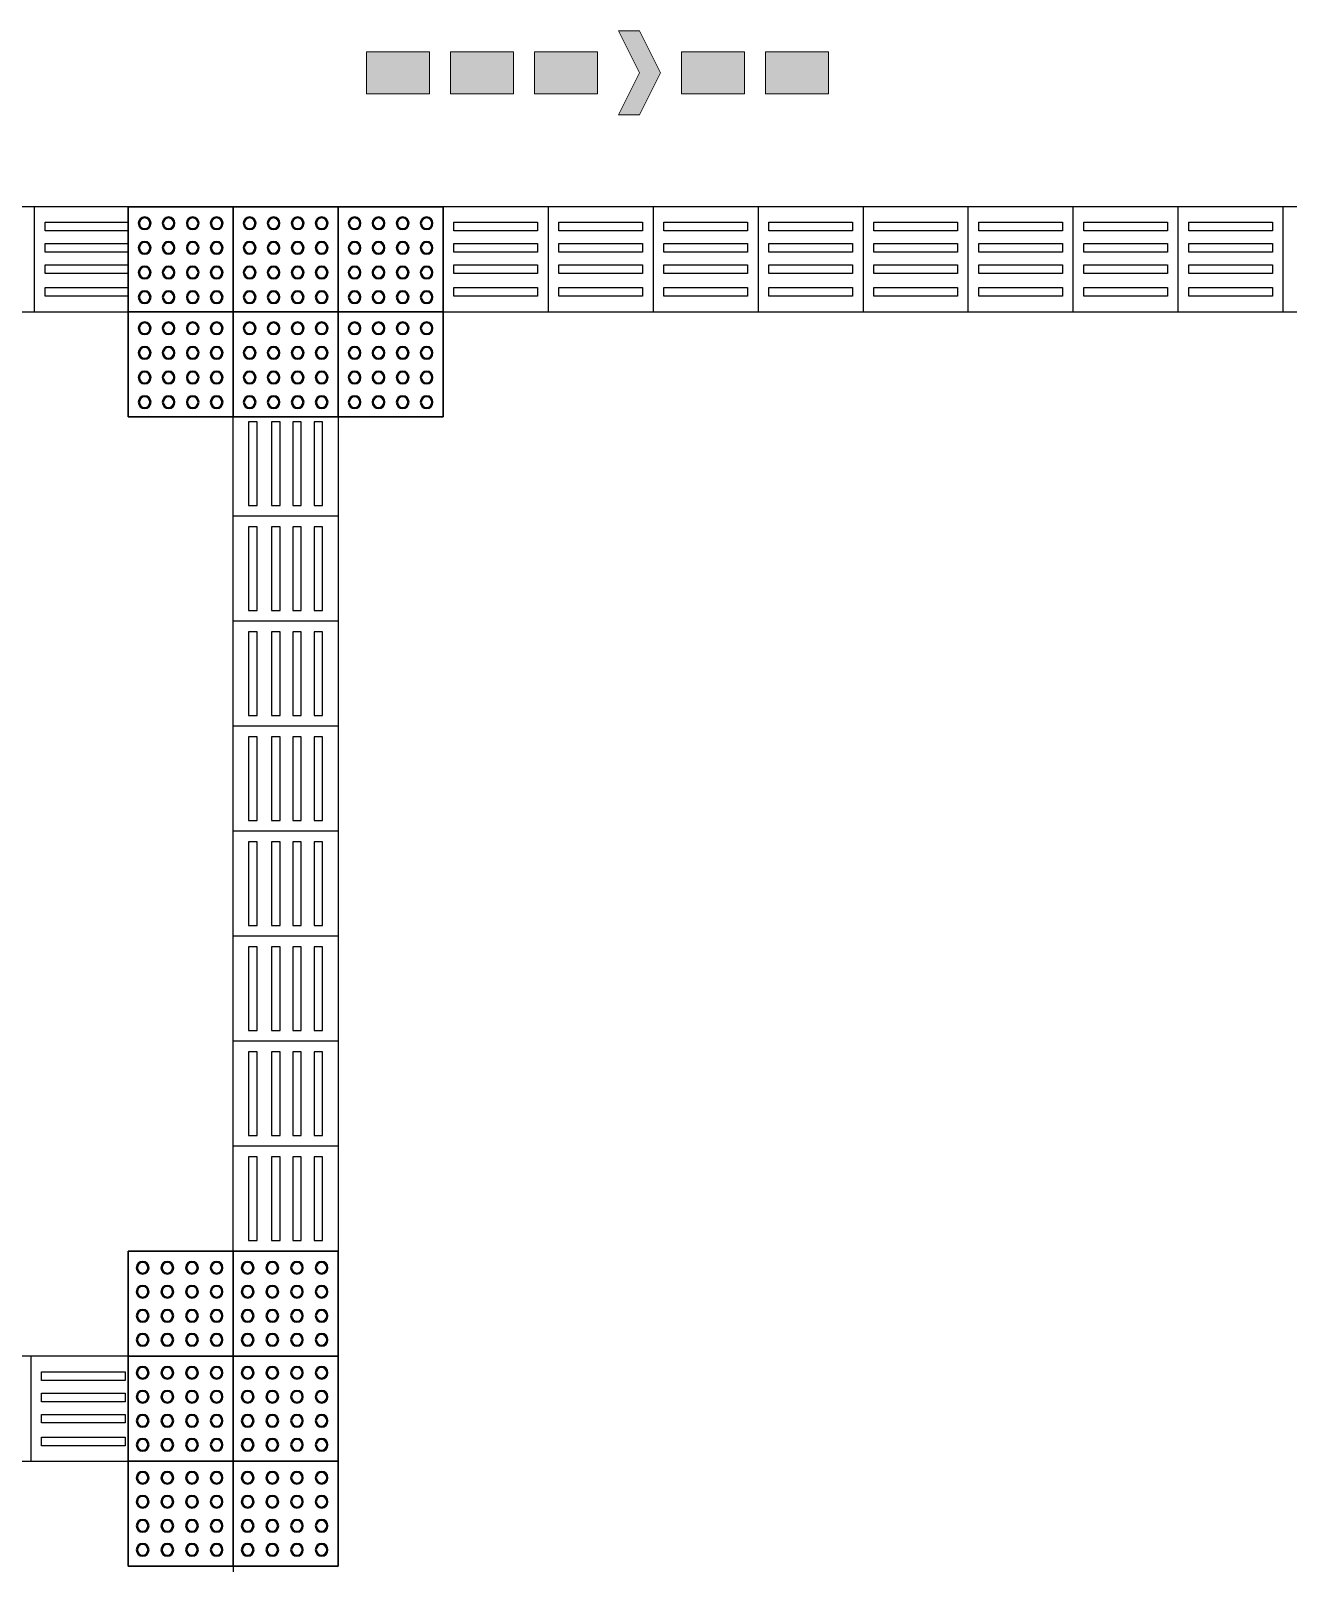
# Model space of a CAD drawing. Header units: metres. Extents: x 341 to 459, y 1341 to 1425.
# Drawn here: x 427.009 to 430.004, y 1374.081 to 1377.737 of the extents above; entities that cross this region are included whole.
import ezdxf
from ezdxf.enums import TextEntityAlignment as Align

# ---------------------------------------------------------------- set-up
doc = ezdxf.new("R2010")
doc.units = ezdxf.units.M
doc.layers.add('INC_EQUIP', color=10, linetype='Continuous', lineweight=20)
doc.layers.add('INC_PLACAS', color=10, linetype='Continuous', lineweight=20)
doc.layers.add('Itens de detalhe', color=7, linetype='Continuous')
doc.layers.add('Notas de texto-1', color=7, linetype='Continuous')
doc.styles.add('ROMANS', font='ROMANS.SHX')

# ---------------------------------------------------------------- blocks, each defined once
blk = doc.blocks.new('piso tatil')
at = {"layer": 'Itens de detalhe', "color": 252, "true_color": 0x939598}
for p, q in [((-84.7962, 27.6842), (-85.0462, 27.6842)), ((-84.7962, 27.6842), (-85.0462, 27.6842)), ((-84.5727, 27.6842), (-84.7962, 27.6842)), ((-84.7962, 27.6842), (-84.7962, 27.4342)), ((-84.5727, 27.6842), (-84.7962, 27.6842)), ((-84.7962, 27.6842), (-84.7962, 27.4342)), ((-83.5727, 27.6842), (-83.8227, 27.6842)), ((-83.5727, 27.6842), (-83.8227, 27.6842)), ((-83.3227, 27.6842), (-83.5727, 27.6842)), ((-83.5727, 27.6842), (-83.5727, 27.4342)), ((-83.3227, 27.6842), (-83.5727, 27.6842)), ((-83.5727, 27.6842), (-83.5727, 27.4342)), ((-83.0727, 27.6842), (-83.3227, 27.6842)), ((-83.3227, 27.6842), (-83.3227, 27.4342)), ((-83.0727, 27.6842), (-83.3227, 27.6842)), ((-83.3227, 27.6842), (-83.3227, 27.4342)), ((-82.8227, 27.6842), (-83.0727, 27.6842)), ((-83.0727, 27.6842), (-83.0727, 27.4342)), ((-82.8227, 27.6842), (-83.0727, 27.6842)), ((-83.0727, 27.6842), (-83.0727, 27.4342)), ((-82.5727, 27.6842), (-82.8227, 27.6842)), ((-82.8227, 27.6842), (-82.8227, 27.4342)), ((-82.5727, 27.6842), (-82.8227, 27.6842)), ((-82.8227, 27.6842), (-82.8227, 27.4342)), ((-82.3227, 27.6842), (-82.5727, 27.6842)), ((-82.5727, 27.6842), (-82.5727, 27.4342)), ((-82.3227, 27.6842), (-82.5727, 27.6842)), ((-82.5727, 27.6842), (-82.5727, 27.4342)), ((-82.0727, 27.6842), (-82.3227, 27.6842)), ((-82.3227, 27.6842), (-82.3227, 27.4342)), ((-82.0727, 27.6842), (-82.3227, 27.6842)), ((-82.3227, 27.6842), (-82.3227, 27.4342)), ((-81.8227, 27.6842), (-82.0727, 27.6842)), ((-82.0727, 27.6842), (-82.0727, 27.4342)), ((-81.8227, 27.6842), (-82.0727, 27.6842)), ((-82.0727, 27.6842), (-82.0727, 27.4342)), ((-81.5727, 27.6842), (-81.8227, 27.6842)), ((-81.8227, 27.6842), (-81.8227, 27.4342)), ((-81.5727, 27.6842), (-81.8227, 27.6842)), ((-81.8227, 27.6842), (-81.8227, 27.4342)), ((-84.7706, 27.6268), (-84.7706, 27.6473)), ((-84.7706, 27.6473), (-84.5727, 27.6473)), ((-83.7971, 27.6268), (-83.7971, 27.6473)), ((-83.7971, 27.6473), (-83.5976, 27.6473)), ((-83.5976, 27.6473), (-83.5976, 27.6268)), ((-83.5471, 27.6268), (-83.5471, 27.6473)), ((-83.5471, 27.6473), (-83.3476, 27.6473)), ((-83.3476, 27.6473), (-83.3476, 27.6268)), ((-83.2971, 27.6268), (-83.2971, 27.6473)), ((-83.2971, 27.6473), (-83.0976, 27.6473)), ((-83.0976, 27.6473), (-83.0976, 27.6268)), ((-83.0471, 27.6268), (-83.0471, 27.6473)), ((-83.0471, 27.6473), (-82.8476, 27.6473)), ((-82.8476, 27.6473), (-82.8476, 27.6268)), ((-82.7971, 27.6268), (-82.7971, 27.6473)), ((-82.7971, 27.6473), (-82.5976, 27.6473)), ((-82.5976, 27.6473), (-82.5976, 27.6268)), ((-82.5471, 27.6268), (-82.5471, 27.6473)), ((-82.5471, 27.6473), (-82.3476, 27.6473)), ((-82.3476, 27.6473), (-82.3476, 27.6268)), ((-82.2971, 27.6268), (-82.2971, 27.6473)), ((-82.2971, 27.6473), (-82.0976, 27.6473)), ((-82.0976, 27.6473), (-82.0976, 27.6268)), ((-82.0471, 27.6268), (-82.0471, 27.6473)), ((-82.0471, 27.6473), (-81.8476, 27.6473)), ((-81.8476, 27.6473), (-81.8476, 27.6268)), ((-84.5727, 27.6268), (-84.7706, 27.6268)), ((-83.5976, 27.6268), (-83.7971, 27.6268)), ((-83.3476, 27.6268), (-83.5471, 27.6268)), ((-83.0976, 27.6268), (-83.2971, 27.6268)), ((-82.8476, 27.6268), (-83.0471, 27.6268)), ((-82.5976, 27.6268), (-82.7971, 27.6268)), ((-82.3476, 27.6268), (-82.5471, 27.6268)), ((-82.0976, 27.6268), (-82.2971, 27.6268)), ((-81.8476, 27.6268), (-82.0471, 27.6268)), ((-84.7706, 27.5761), (-84.7706, 27.5966)), ((-84.7706, 27.5966), (-84.5727, 27.5966)), ((-84.5727, 27.5761), (-84.7706, 27.5761)), ((-83.7971, 27.5761), (-83.7971, 27.5966)), ((-83.7971, 27.5966), (-83.5976, 27.5966)), ((-83.5976, 27.5761), (-83.7971, 27.5761)), ((-83.5976, 27.5966), (-83.5976, 27.5761)), ((-83.5471, 27.5761), (-83.5471, 27.5966)), ((-83.5471, 27.5966), (-83.3476, 27.5966)), ((-83.3476, 27.5761), (-83.5471, 27.5761)), ((-83.3476, 27.5966), (-83.3476, 27.5761)), ((-83.2971, 27.5761), (-83.2971, 27.5966)), ((-83.2971, 27.5966), (-83.0976, 27.5966)), ((-83.0976, 27.5761), (-83.2971, 27.5761)), ((-83.0976, 27.5966), (-83.0976, 27.5761)), ((-83.0471, 27.5761), (-83.0471, 27.5966)), ((-83.0471, 27.5966), (-82.8476, 27.5966)), ((-82.8476, 27.5761), (-83.0471, 27.5761)), ((-82.8476, 27.5966), (-82.8476, 27.5761)), ((-82.7971, 27.5761), (-82.7971, 27.5966)), ((-82.7971, 27.5966), (-82.5976, 27.5966)), ((-82.5976, 27.5761), (-82.7971, 27.5761)), ((-82.5976, 27.5966), (-82.5976, 27.5761)), ((-82.5471, 27.5761), (-82.5471, 27.5966)), ((-82.5471, 27.5966), (-82.3476, 27.5966)), ((-82.3476, 27.5761), (-82.5471, 27.5761)), ((-82.3476, 27.5966), (-82.3476, 27.5761)), ((-82.2971, 27.5761), (-82.2971, 27.5966)), ((-82.2971, 27.5966), (-82.0976, 27.5966)), ((-82.0976, 27.5761), (-82.2971, 27.5761)), ((-82.0976, 27.5966), (-82.0976, 27.5761)), ((-82.0471, 27.5761), (-82.0471, 27.5966)), ((-82.0471, 27.5966), (-81.8476, 27.5966)), ((-81.8476, 27.5761), (-82.0471, 27.5761)), ((-81.8476, 27.5966), (-81.8476, 27.5761)), ((-84.7706, 27.5254), (-84.7706, 27.5459)), ((-84.7706, 27.5459), (-84.5727, 27.5459)), ((-83.7971, 27.5254), (-83.7971, 27.5459)), ((-83.7971, 27.5459), (-83.5976, 27.5459)), ((-83.5976, 27.5459), (-83.5976, 27.5254)), ((-83.5471, 27.5254), (-83.5471, 27.5459)), ((-83.5471, 27.5459), (-83.3476, 27.5459)), ((-83.3476, 27.5459), (-83.3476, 27.5254)), ((-83.2971, 27.5254), (-83.2971, 27.5459)), ((-83.2971, 27.5459), (-83.0976, 27.5459)), ((-83.0976, 27.5459), (-83.0976, 27.5254)), ((-83.0471, 27.5254), (-83.0471, 27.5459)), ((-83.0471, 27.5459), (-82.8476, 27.5459)), ((-82.8476, 27.5459), (-82.8476, 27.5254)), ((-82.7971, 27.5254), (-82.7971, 27.5459)), ((-82.7971, 27.5459), (-82.5976, 27.5459)), ((-82.5976, 27.5459), (-82.5976, 27.5254)), ((-82.5471, 27.5254), (-82.5471, 27.5459)), ((-82.5471, 27.5459), (-82.3476, 27.5459)), ((-82.3476, 27.5459), (-82.3476, 27.5254)), ((-82.2971, 27.5254), (-82.2971, 27.5459)), ((-82.2971, 27.5459), (-82.0976, 27.5459)), ((-82.0976, 27.5459), (-82.0976, 27.5254)), ((-82.0471, 27.5254), (-82.0471, 27.5459)), ((-82.0471, 27.5459), (-81.8476, 27.5459)), ((-81.8476, 27.5459), (-81.8476, 27.5254)), ((-84.5727, 27.5254), (-84.7706, 27.5254)), ((-83.5976, 27.5254), (-83.7971, 27.5254)), ((-83.3476, 27.5254), (-83.5471, 27.5254)), ((-83.0976, 27.5254), (-83.2971, 27.5254)), ((-82.8476, 27.5254), (-83.0471, 27.5254)), ((-82.5976, 27.5254), (-82.7971, 27.5254)), ((-82.3476, 27.5254), (-82.5471, 27.5254)), ((-82.0976, 27.5254), (-82.2971, 27.5254)), ((-81.8476, 27.5254), (-82.0471, 27.5254)), ((-84.7706, 27.4712), (-84.7706, 27.4916)), ((-84.7706, 27.4916), (-84.5727, 27.4916)), ((-84.5727, 27.4712), (-84.7706, 27.4712)), ((-83.7971, 27.4712), (-83.7971, 27.4916)), ((-83.7971, 27.4916), (-83.5976, 27.4916)), ((-83.5976, 27.4712), (-83.7971, 27.4712)), ((-83.5976, 27.4916), (-83.5976, 27.4712)), ((-83.5471, 27.4712), (-83.5471, 27.4916)), ((-83.5471, 27.4916), (-83.3476, 27.4916)), ((-83.3476, 27.4712), (-83.5471, 27.4712)), ((-83.3476, 27.4916), (-83.3476, 27.4712)), ((-83.2971, 27.4712), (-83.2971, 27.4916)), ((-83.2971, 27.4916), (-83.0976, 27.4916)), ((-83.0976, 27.4712), (-83.2971, 27.4712)), ((-83.0976, 27.4916), (-83.0976, 27.4712)), ((-83.0471, 27.4712), (-83.0471, 27.4916)), ((-83.0471, 27.4916), (-82.8476, 27.4916)), ((-82.8476, 27.4712), (-83.0471, 27.4712)), ((-82.8476, 27.4916), (-82.8476, 27.4712)), ((-82.7971, 27.4712), (-82.7971, 27.4916)), ((-82.7971, 27.4916), (-82.5976, 27.4916)), ((-82.5976, 27.4712), (-82.7971, 27.4712)), ((-82.5976, 27.4916), (-82.5976, 27.4712)), ((-82.5471, 27.4712), (-82.5471, 27.4916)), ((-82.5471, 27.4916), (-82.3476, 27.4916)), ((-82.3476, 27.4712), (-82.5471, 27.4712)), ((-82.3476, 27.4916), (-82.3476, 27.4712)), ((-82.2971, 27.4712), (-82.2971, 27.4916)), ((-82.2971, 27.4916), (-82.0976, 27.4916)), ((-82.0976, 27.4712), (-82.2971, 27.4712)), ((-82.0976, 27.4916), (-82.0976, 27.4712)), ((-82.0471, 27.4712), (-82.0471, 27.4916)), ((-82.0471, 27.4916), (-81.8476, 27.4916)), ((-81.8476, 27.4712), (-82.0471, 27.4712)), ((-81.8476, 27.4916), (-81.8476, 27.4712)), ((-85.0462, 27.4342), (-84.7962, 27.4342)), ((-85.0462, 27.4342), (-84.7962, 27.4342)), ((-84.7962, 27.4342), (-84.5727, 27.4342)), ((-84.7962, 27.4342), (-84.5727, 27.4342)), ((-83.8227, 27.4342), (-83.5727, 27.4342)), ((-83.8227, 27.4342), (-83.5727, 27.4342)), ((-83.5727, 27.4342), (-83.3227, 27.4342)), ((-83.5727, 27.4342), (-83.3227, 27.4342)), ((-83.3227, 27.4342), (-83.0727, 27.4342)), ((-83.3227, 27.4342), (-83.0727, 27.4342)), ((-83.0727, 27.4342), (-82.8227, 27.4342)), ((-83.0727, 27.4342), (-82.8227, 27.4342)), ((-82.8227, 27.4342), (-82.5727, 27.4342)), ((-82.8227, 27.4342), (-82.5727, 27.4342)), ((-82.5727, 27.4342), (-82.3227, 27.4342)), ((-82.5727, 27.4342), (-82.3227, 27.4342)), ((-82.3227, 27.4342), (-82.0727, 27.4342)), ((-82.3227, 27.4342), (-82.0727, 27.4342)), ((-82.0727, 27.4342), (-81.8227, 27.4342)), ((-82.0727, 27.4342), (-81.8227, 27.4342)), ((-81.8227, 27.4342), (-81.5727, 27.4342)), ((-81.8227, 27.4342), (-81.5727, 27.4342)), ((-84.8048, 24.9471), (-85.0548, 24.9471)), ((-84.8048, 24.9471), (-85.0548, 24.9471)), ((-84.5727, 24.9471), (-84.8048, 24.9471)), ((-84.8048, 24.9471), (-84.8048, 24.6971)), ((-84.5727, 24.9471), (-84.8048, 24.9471)), ((-84.8048, 24.9471), (-84.8048, 24.6971)), ((-84.7792, 24.8897), (-84.7792, 24.9101)), ((-84.7792, 24.9101), (-84.5797, 24.9101)), ((-84.5797, 24.9101), (-84.5797, 24.8897)), ((-84.5797, 24.8897), (-84.7792, 24.8897)), ((-84.7792, 24.839), (-84.7792, 24.8594)), ((-84.7792, 24.8594), (-84.5797, 24.8594)), ((-84.5797, 24.839), (-84.7792, 24.839)), ((-84.5797, 24.8594), (-84.5797, 24.839)), ((-84.7792, 24.7883), (-84.7792, 24.8087)), ((-84.7792, 24.8087), (-84.5797, 24.8087)), ((-84.5797, 24.8087), (-84.5797, 24.7883)), ((-84.5797, 24.7883), (-84.7792, 24.7883)), ((-84.7792, 24.7341), (-84.7792, 24.7545)), ((-84.7792, 24.7545), (-84.5797, 24.7545)), ((-84.5797, 24.7545), (-84.5797, 24.7341)), ((-84.5797, 24.7341), (-84.7792, 24.7341)), ((-85.0548, 24.6971), (-84.8048, 24.6971)), ((-85.0548, 24.6971), (-84.8048, 24.6971)), ((-84.8048, 24.6971), (-84.5727, 24.6971)), ((-84.8048, 24.6971), (-84.5727, 24.6971)), ((-84.3227, 24.4471), (-84.3227, 24.4342)), ((-84.3227, 24.4471), (-84.3227, 24.4342))]:
    blk.add_line(p, q, dxfattribs=at)
at = {"layer": 'Itens de detalhe', "color": 252, "true_color": 0x939598, "extrusion": (0, 0, -1)}
for p, q in [((-84.5727, 27.6842), (-84.3227, 27.6842)), ((-84.5727, 27.4342), (-84.5727, 27.6842)), ((-84.5727, 27.6842), (-84.5727, 27.4342)), ((-84.3227, 27.6842), (-84.5727, 27.6842)), ((-84.3227, 27.6842), (-84.0727, 27.6842)), ((-84.0727, 27.6842), (-84.3227, 27.6842)), ((-84.3227, 27.6842), (-84.3227, 27.4342)), ((-84.3227, 27.4342), (-84.3227, 27.6842)), ((-84.0727, 27.6842), (-83.8227, 27.6842)), ((-84.0727, 27.4342), (-84.0727, 27.6842)), ((-84.0727, 27.6842), (-84.0727, 27.4342)), ((-83.8227, 27.6842), (-84.0727, 27.6842)), ((-83.8227, 27.6842), (-83.8227, 27.4342)), ((-83.8227, 27.4342), (-83.8227, 27.6842)), ((-84.5727, 27.1842), (-84.5727, 27.4342)), ((-84.5727, 27.4342), (-84.5727, 27.1842)), ((-84.3227, 27.4342), (-84.5727, 27.4342)), ((-84.5727, 27.4342), (-84.3227, 27.4342)), ((-84.0727, 27.4342), (-84.3227, 27.4342)), ((-84.3227, 27.4342), (-84.0727, 27.4342)), ((-84.3227, 27.4342), (-84.3227, 27.1842)), ((-84.3227, 27.1842), (-84.3227, 27.4342)), ((-84.0727, 27.1842), (-84.0727, 27.4342)), ((-84.0727, 27.4342), (-84.0727, 27.1842)), ((-83.8227, 27.4342), (-84.0727, 27.4342)), ((-84.0727, 27.4342), (-83.8227, 27.4342)), ((-83.8227, 27.4342), (-83.8227, 27.1842)), ((-83.8227, 27.1842), (-83.8227, 27.4342)), ((-84.3227, 27.1842), (-84.5727, 27.1842)), ((-84.5727, 27.1842), (-84.3227, 27.1842)), ((-84.3227, 26.9471), (-84.3227, 27.1842)), ((-84.3227, 26.9471), (-84.3227, 27.1842)), ((-84.0727, 27.1842), (-84.3227, 27.1842)), ((-84.3227, 27.1842), (-84.0727, 27.1842)), ((-84.2858, 27.1723), (-84.2858, 26.9728)), ((-84.2653, 27.1723), (-84.2858, 27.1723)), ((-84.2653, 26.9728), (-84.2653, 27.1723)), ((-84.2315, 27.1723), (-84.2315, 26.9728)), ((-84.2111, 27.1723), (-84.2315, 27.1723)), ((-84.2111, 26.9728), (-84.2111, 27.1723)), ((-84.1808, 27.1723), (-84.1808, 26.9728)), ((-84.1604, 27.1723), (-84.1808, 27.1723)), ((-84.1604, 26.9728), (-84.1604, 27.1723)), ((-84.1301, 27.1723), (-84.1301, 26.9728)), ((-84.1097, 27.1723), (-84.1301, 27.1723)), ((-84.1097, 26.9728), (-84.1097, 27.1723)), ((-84.0727, 27.1842), (-84.0727, 26.9471)), ((-84.0727, 27.1842), (-84.0727, 26.9471)), ((-83.8227, 27.1842), (-84.0727, 27.1842)), ((-84.0727, 27.1842), (-83.8227, 27.1842)), ((-84.3227, 26.6971), (-84.3227, 26.9471)), ((-84.3227, 26.6971), (-84.3227, 26.9471)), ((-84.0727, 26.9471), (-84.3227, 26.9471)), ((-84.0727, 26.9471), (-84.3227, 26.9471)), ((-84.2858, 26.9728), (-84.2653, 26.9728)), ((-84.2315, 26.9728), (-84.2111, 26.9728)), ((-84.1808, 26.9728), (-84.1604, 26.9728)), ((-84.1301, 26.9728), (-84.1097, 26.9728)), ((-84.0727, 26.9471), (-84.0727, 26.6971)), ((-84.0727, 26.9471), (-84.0727, 26.6971)), ((-84.2858, 26.9223), (-84.2858, 26.7228)), ((-84.2653, 26.9223), (-84.2858, 26.9223)), ((-84.2653, 26.7228), (-84.2653, 26.9223)), ((-84.2315, 26.9223), (-84.2315, 26.7228)), ((-84.2111, 26.9223), (-84.2315, 26.9223)), ((-84.2111, 26.7228), (-84.2111, 26.9223)), ((-84.1808, 26.9223), (-84.1808, 26.7228)), ((-84.1604, 26.9223), (-84.1808, 26.9223)), ((-84.1604, 26.7228), (-84.1604, 26.9223)), ((-84.1301, 26.9223), (-84.1301, 26.7228)), ((-84.1097, 26.9223), (-84.1301, 26.9223)), ((-84.1097, 26.7228), (-84.1097, 26.9223)), ((-84.3227, 26.4471), (-84.3227, 26.6971)), ((-84.3227, 26.4471), (-84.3227, 26.6971)), ((-84.0727, 26.6971), (-84.3227, 26.6971)), ((-84.0727, 26.6971), (-84.3227, 26.6971)), ((-84.2858, 26.7228), (-84.2653, 26.7228)), ((-84.2315, 26.7228), (-84.2111, 26.7228)), ((-84.1808, 26.7228), (-84.1604, 26.7228)), ((-84.1301, 26.7228), (-84.1097, 26.7228)), ((-84.0727, 26.6971), (-84.0727, 26.4471)), ((-84.0727, 26.6971), (-84.0727, 26.4471)), ((-84.2858, 26.6723), (-84.2858, 26.4728)), ((-84.2653, 26.6723), (-84.2858, 26.6723)), ((-84.2653, 26.4728), (-84.2653, 26.6723)), ((-84.2315, 26.6723), (-84.2315, 26.4728)), ((-84.2111, 26.6723), (-84.2315, 26.6723)), ((-84.2111, 26.4728), (-84.2111, 26.6723)), ((-84.1808, 26.6723), (-84.1808, 26.4728)), ((-84.1604, 26.6723), (-84.1808, 26.6723)), ((-84.1604, 26.4728), (-84.1604, 26.6723)), ((-84.1301, 26.6723), (-84.1301, 26.4728)), ((-84.1097, 26.6723), (-84.1301, 26.6723)), ((-84.1097, 26.4728), (-84.1097, 26.6723)), ((-84.2858, 26.4728), (-84.2653, 26.4728)), ((-84.2315, 26.4728), (-84.2111, 26.4728)), ((-84.1808, 26.4728), (-84.1604, 26.4728)), ((-84.1301, 26.4728), (-84.1097, 26.4728)), ((-84.3227, 26.1971), (-84.3227, 26.4471)), ((-84.3227, 26.1971), (-84.3227, 26.4471)), ((-84.0727, 26.4471), (-84.3227, 26.4471)), ((-84.0727, 26.4471), (-84.3227, 26.4471)), ((-84.0727, 26.4471), (-84.0727, 26.1971)), ((-84.0727, 26.4471), (-84.0727, 26.1971)), ((-84.2858, 26.4223), (-84.2858, 26.2228)), ((-84.2653, 26.4223), (-84.2858, 26.4223)), ((-84.2653, 26.2228), (-84.2653, 26.4223)), ((-84.2315, 26.4223), (-84.2315, 26.2228)), ((-84.2111, 26.4223), (-84.2315, 26.4223)), ((-84.2111, 26.2228), (-84.2111, 26.4223)), ((-84.1808, 26.4223), (-84.1808, 26.2228)), ((-84.1604, 26.4223), (-84.1808, 26.4223)), ((-84.1604, 26.2228), (-84.1604, 26.4223)), ((-84.1301, 26.4223), (-84.1301, 26.2228)), ((-84.1097, 26.4223), (-84.1301, 26.4223)), ((-84.1097, 26.2228), (-84.1097, 26.4223)), ((-84.2858, 26.2228), (-84.2653, 26.2228)), ((-84.2315, 26.2228), (-84.2111, 26.2228)), ((-84.1808, 26.2228), (-84.1604, 26.2228)), ((-84.1301, 26.2228), (-84.1097, 26.2228)), ((-84.3227, 25.9471), (-84.3227, 26.1971)), ((-84.3227, 25.9471), (-84.3227, 26.1971)), ((-84.0727, 26.1971), (-84.3227, 26.1971)), ((-84.0727, 26.1971), (-84.3227, 26.1971)), ((-84.0727, 26.1971), (-84.0727, 25.9471)), ((-84.0727, 26.1971), (-84.0727, 25.9471)), ((-84.2858, 26.1723), (-84.2858, 25.9728)), ((-84.2653, 26.1723), (-84.2858, 26.1723)), ((-84.2653, 25.9728), (-84.2653, 26.1723)), ((-84.2315, 26.1723), (-84.2315, 25.9728)), ((-84.2111, 26.1723), (-84.2315, 26.1723)), ((-84.2111, 25.9728), (-84.2111, 26.1723)), ((-84.1808, 26.1723), (-84.1808, 25.9728)), ((-84.1604, 26.1723), (-84.1808, 26.1723)), ((-84.1604, 25.9728), (-84.1604, 26.1723)), ((-84.1301, 26.1723), (-84.1301, 25.9728)), ((-84.1097, 26.1723), (-84.1301, 26.1723)), ((-84.1097, 25.9728), (-84.1097, 26.1723)), ((-84.2858, 25.9728), (-84.2653, 25.9728)), ((-84.2315, 25.9728), (-84.2111, 25.9728)), ((-84.1808, 25.9728), (-84.1604, 25.9728)), ((-84.1301, 25.9728), (-84.1097, 25.9728)), ((-84.3227, 25.6971), (-84.3227, 25.9471)), ((-84.3227, 25.6971), (-84.3227, 25.9471)), ((-84.0727, 25.9471), (-84.3227, 25.9471)), ((-84.0727, 25.9471), (-84.3227, 25.9471)), ((-84.2858, 25.9223), (-84.2858, 25.7228)), ((-84.2653, 25.9223), (-84.2858, 25.9223)), ((-84.2653, 25.7228), (-84.2653, 25.9223)), ((-84.2315, 25.9223), (-84.2315, 25.7228)), ((-84.2111, 25.9223), (-84.2315, 25.9223)), ((-84.2111, 25.7228), (-84.2111, 25.9223)), ((-84.1808, 25.9223), (-84.1808, 25.7228)), ((-84.1604, 25.9223), (-84.1808, 25.9223)), ((-84.1604, 25.7228), (-84.1604, 25.9223)), ((-84.1301, 25.9223), (-84.1301, 25.7228)), ((-84.1097, 25.9223), (-84.1301, 25.9223)), ((-84.1097, 25.7228), (-84.1097, 25.9223)), ((-84.0727, 25.9471), (-84.0727, 25.6971)), ((-84.0727, 25.9471), (-84.0727, 25.6971)), ((-84.2858, 25.7228), (-84.2653, 25.7228)), ((-84.2315, 25.7228), (-84.2111, 25.7228)), ((-84.1808, 25.7228), (-84.1604, 25.7228)), ((-84.1301, 25.7228), (-84.1097, 25.7228)), ((-84.3227, 25.4471), (-84.3227, 25.6971)), ((-84.3227, 25.4471), (-84.3227, 25.6971)), ((-84.0727, 25.6971), (-84.3227, 25.6971)), ((-84.0727, 25.6971), (-84.3227, 25.6971)), ((-84.2858, 25.6723), (-84.2858, 25.4728)), ((-84.2653, 25.6723), (-84.2858, 25.6723)), ((-84.2653, 25.4728), (-84.2653, 25.6723)), ((-84.2315, 25.6723), (-84.2315, 25.4728)), ((-84.2111, 25.6723), (-84.2315, 25.6723)), ((-84.2111, 25.4728), (-84.2111, 25.6723)), ((-84.1808, 25.6723), (-84.1808, 25.4728)), ((-84.1604, 25.6723), (-84.1808, 25.6723)), ((-84.1604, 25.4728), (-84.1604, 25.6723)), ((-84.1301, 25.6723), (-84.1301, 25.4728)), ((-84.1097, 25.6723), (-84.1301, 25.6723)), ((-84.1097, 25.4728), (-84.1097, 25.6723)), ((-84.0727, 25.6971), (-84.0727, 25.4471)), ((-84.0727, 25.6971), (-84.0727, 25.4471)), ((-84.3227, 25.1971), (-84.3227, 25.4471)), ((-84.3227, 25.1971), (-84.3227, 25.4471)), ((-84.0727, 25.4471), (-84.3227, 25.4471)), ((-84.0727, 25.4471), (-84.3227, 25.4471)), ((-84.2858, 25.4728), (-84.2653, 25.4728)), ((-84.2315, 25.4728), (-84.2111, 25.4728)), ((-84.1808, 25.4728), (-84.1604, 25.4728)), ((-84.1301, 25.4728), (-84.1097, 25.4728)), ((-84.0727, 25.4471), (-84.0727, 25.1971)), ((-84.0727, 25.4471), (-84.0727, 25.1971)), ((-84.2858, 25.4223), (-84.2858, 25.2228)), ((-84.2653, 25.4223), (-84.2858, 25.4223)), ((-84.2653, 25.2228), (-84.2653, 25.4223)), ((-84.2315, 25.4223), (-84.2315, 25.2228)), ((-84.2111, 25.4223), (-84.2315, 25.4223)), ((-84.2111, 25.2228), (-84.2111, 25.4223)), ((-84.1808, 25.4223), (-84.1808, 25.2228)), ((-84.1604, 25.4223), (-84.1808, 25.4223)), ((-84.1604, 25.2228), (-84.1604, 25.4223)), ((-84.1301, 25.4223), (-84.1301, 25.2228)), ((-84.1097, 25.4223), (-84.1301, 25.4223)), ((-84.1097, 25.2228), (-84.1097, 25.4223)), ((-84.5727, 24.9471), (-84.5727, 25.1971)), ((-84.5727, 25.1971), (-84.3227, 25.1971)), ((-84.3227, 25.1971), (-84.5727, 25.1971)), ((-84.5727, 25.1971), (-84.5727, 24.9471)), ((-84.3227, 24.9471), (-84.3227, 25.1971)), ((-84.3227, 25.1971), (-84.0727, 25.1971)), ((-84.0727, 25.1971), (-84.3227, 25.1971)), ((-84.3227, 25.1971), (-84.3227, 24.9471)), ((-84.2858, 25.2228), (-84.2653, 25.2228)), ((-84.2315, 25.2228), (-84.2111, 25.2228)), ((-84.1808, 25.2228), (-84.1604, 25.2228)), ((-84.1301, 25.2228), (-84.1097, 25.2228)), ((-84.0727, 25.1971), (-84.0727, 24.9471)), ((-84.0727, 24.9471), (-84.0727, 25.1971)), ((-84.5727, 24.6971), (-84.5727, 24.9471)), ((-84.5727, 24.9471), (-84.5727, 24.6971)), ((-84.3227, 24.9471), (-84.5727, 24.9471)), ((-84.5727, 24.9471), (-84.3227, 24.9471)), ((-84.3227, 24.6971), (-84.3227, 24.9471)), ((-84.3227, 24.9471), (-84.3227, 24.6971)), ((-84.0727, 24.9471), (-84.3227, 24.9471)), ((-84.3227, 24.9471), (-84.0727, 24.9471)), ((-84.0727, 24.9471), (-84.0727, 24.6971)), ((-84.0727, 24.6971), (-84.0727, 24.9471)), ((-84.5727, 24.4471), (-84.5727, 24.6971)), ((-84.5727, 24.6971), (-84.3227, 24.6971)), ((-84.3227, 24.6971), (-84.5727, 24.6971)), ((-84.5727, 24.6971), (-84.5727, 24.4471)), ((-84.3227, 24.4471), (-84.3227, 24.6971)), ((-84.3227, 24.6971), (-84.0727, 24.6971)), ((-84.0727, 24.6971), (-84.3227, 24.6971)), ((-84.3227, 24.6971), (-84.3227, 24.4471)), ((-84.0727, 24.6971), (-84.0727, 24.4471)), ((-84.0727, 24.4471), (-84.0727, 24.6971)), ((-84.3227, 24.4471), (-84.5727, 24.4471)), ((-84.5727, 24.4471), (-84.3227, 24.4471)), ((-84.0727, 24.4471), (-84.3227, 24.4471)), ((-84.3227, 24.4471), (-84.0727, 24.4471))]:
    blk.add_line(p, q, dxfattribs=at)
for centre, radius in [((84.5335, 27.6448), 0.0152), ((84.5335, 27.6448), 0.0126), ((84.4765, 27.6448), 0.0152), ((84.4765, 27.6448), 0.0126), ((84.419, 27.6448), 0.0152), ((84.419, 27.6448), 0.0126), ((84.362, 27.6448), 0.0152), ((84.362, 27.6448), 0.0126), ((84.2835, 27.6448), 0.0152), ((84.2835, 27.6448), 0.0126), ((84.2265, 27.6448), 0.0152), ((84.2265, 27.6448), 0.0126), ((84.169, 27.6448), 0.0152), ((84.169, 27.6448), 0.0126), ((84.112, 27.6448), 0.0152), ((84.112, 27.6448), 0.0126), ((84.0335, 27.6448), 0.0152), ((84.0335, 27.6448), 0.0126), ((83.9765, 27.6448), 0.0152), ((83.9765, 27.6448), 0.0126), ((83.919, 27.6448), 0.0152), ((83.919, 27.6448), 0.0126), ((83.862, 27.6448), 0.0152), ((83.862, 27.6448), 0.0126), ((84.5335, 27.5862), 0.0152), ((84.5335, 27.5862), 0.0126), ((84.4765, 27.5862), 0.0152), ((84.4765, 27.5862), 0.0126), ((84.419, 27.5862), 0.0152), ((84.419, 27.5862), 0.0126), ((84.362, 27.5862), 0.0152), ((84.362, 27.5862), 0.0126), ((84.2835, 27.5862), 0.0152), ((84.2835, 27.5862), 0.0126), ((84.2265, 27.5862), 0.0152), ((84.2265, 27.5862), 0.0126), ((84.169, 27.5862), 0.0152), ((84.169, 27.5862), 0.0126), ((84.112, 27.5862), 0.0152), ((84.112, 27.5862), 0.0126), ((84.0335, 27.5862), 0.0152), ((84.0335, 27.5862), 0.0126), ((83.9765, 27.5862), 0.0152), ((83.9765, 27.5862), 0.0126), ((83.919, 27.5862), 0.0152), ((83.919, 27.5862), 0.0126), ((83.862, 27.5862), 0.0152), ((83.862, 27.5862), 0.0126), ((84.5335, 27.5275), 0.0152), ((84.5335, 27.5275), 0.0126), ((84.4765, 27.5275), 0.0152), ((84.4765, 27.5275), 0.0126), ((84.419, 27.5275), 0.0152), ((84.419, 27.5275), 0.0126), ((84.362, 27.5275), 0.0152), ((84.362, 27.5275), 0.0126), ((84.2835, 27.5275), 0.0152), ((84.2835, 27.5275), 0.0126), ((84.2265, 27.5275), 0.0152), ((84.2265, 27.5275), 0.0126), ((84.169, 27.5275), 0.0152), ((84.169, 27.5275), 0.0126), ((84.112, 27.5275), 0.0152), ((84.112, 27.5275), 0.0126), ((84.0335, 27.5275), 0.0152), ((84.0335, 27.5275), 0.0126), ((83.9765, 27.5275), 0.0152), ((83.9765, 27.5275), 0.0126), ((83.919, 27.5275), 0.0152), ((83.919, 27.5275), 0.0126), ((83.862, 27.5275), 0.0152), ((83.862, 27.5275), 0.0126), ((84.5335, 27.4688), 0.0152), ((84.5335, 27.4688), 0.0126), ((84.4765, 27.4688), 0.0152), ((84.4765, 27.4688), 0.0126), ((84.419, 27.4688), 0.0152), ((84.419, 27.4688), 0.0126), ((84.362, 27.4688), 0.0152), ((84.362, 27.4688), 0.0126), ((84.2835, 27.4688), 0.0152), ((84.2835, 27.4688), 0.0126), ((84.2265, 27.4688), 0.0152), ((84.2265, 27.4688), 0.0126), ((84.169, 27.4688), 0.0152), ((84.169, 27.4688), 0.0126), ((84.112, 27.4688), 0.0152), ((84.112, 27.4688), 0.0126), ((84.0335, 27.4688), 0.0152), ((84.0335, 27.4688), 0.0126), ((83.9765, 27.4688), 0.0152), ((83.9765, 27.4688), 0.0126), ((83.919, 27.4688), 0.0152), ((83.919, 27.4688), 0.0126), ((83.862, 27.4688), 0.0152), ((83.862, 27.4688), 0.0126), ((84.5335, 27.3948), 0.0152), ((84.5335, 27.3948), 0.0126), ((84.4765, 27.3948), 0.0152), ((84.4765, 27.3948), 0.0126), ((84.419, 27.3948), 0.0152), ((84.419, 27.3948), 0.0126), ((84.362, 27.3948), 0.0152), ((84.362, 27.3948), 0.0126), ((84.2835, 27.3948), 0.0152), ((84.2835, 27.3948), 0.0126), ((84.2265, 27.3948), 0.0152), ((84.2265, 27.3948), 0.0126), ((84.169, 27.3948), 0.0152), ((84.169, 27.3948), 0.0126), ((84.112, 27.3948), 0.0152), ((84.112, 27.3948), 0.0126), ((84.0335, 27.3948), 0.0152), ((84.0335, 27.3948), 0.0126), ((83.9765, 27.3948), 0.0152), ((83.9765, 27.3948), 0.0126), ((83.919, 27.3948), 0.0152), ((83.919, 27.3948), 0.0126), ((83.862, 27.3948), 0.0152), ((83.862, 27.3948), 0.0126), ((84.5335, 27.3362), 0.0152), ((84.5335, 27.3362), 0.0126), ((84.4765, 27.3362), 0.0152), ((84.4765, 27.3362), 0.0126), ((84.419, 27.3362), 0.0152), ((84.419, 27.3362), 0.0126), ((84.362, 27.3362), 0.0152), ((84.362, 27.3362), 0.0126), ((84.2835, 27.3362), 0.0152), ((84.2835, 27.3362), 0.0126), ((84.2265, 27.3362), 0.0152), ((84.2265, 27.3362), 0.0126), ((84.169, 27.3362), 0.0152), ((84.169, 27.3362), 0.0126), ((84.112, 27.3362), 0.0152), ((84.112, 27.3362), 0.0126), ((84.0335, 27.3362), 0.0152), ((84.0335, 27.3362), 0.0126), ((83.9765, 27.3362), 0.0152), ((83.9765, 27.3362), 0.0126), ((83.919, 27.3362), 0.0152), ((83.919, 27.3362), 0.0126), ((83.862, 27.3362), 0.0152), ((83.862, 27.3362), 0.0126), ((84.5335, 27.2775), 0.0152), ((84.5335, 27.2775), 0.0126), ((84.4765, 27.2775), 0.0152), ((84.4765, 27.2775), 0.0126), ((84.419, 27.2775), 0.0152), ((84.419, 27.2775), 0.0126), ((84.362, 27.2775), 0.0152), ((84.362, 27.2775), 0.0126), ((84.2835, 27.2775), 0.0152), ((84.2835, 27.2775), 0.0126), ((84.2265, 27.2775), 0.0152), ((84.2265, 27.2775), 0.0126), ((84.169, 27.2775), 0.0152), ((84.169, 27.2775), 0.0126), ((84.112, 27.2775), 0.0152), ((84.112, 27.2775), 0.0126), ((84.0335, 27.2775), 0.0152), ((84.0335, 27.2775), 0.0126), ((83.9765, 27.2775), 0.0152), ((83.9765, 27.2775), 0.0126), ((83.919, 27.2775), 0.0152), ((83.919, 27.2775), 0.0126), ((83.862, 27.2775), 0.0152), ((83.862, 27.2775), 0.0126), ((84.5335, 27.2188), 0.0152), ((84.5335, 27.2188), 0.0126), ((84.4765, 27.2188), 0.0152), ((84.4765, 27.2188), 0.0126), ((84.419, 27.2188), 0.0152), ((84.419, 27.2188), 0.0126), ((84.362, 27.2188), 0.0152), ((84.362, 27.2188), 0.0126), ((84.2835, 27.2188), 0.0152), ((84.2835, 27.2188), 0.0126), ((84.2265, 27.2188), 0.0152), ((84.2265, 27.2188), 0.0126), ((84.169, 27.2188), 0.0152), ((84.169, 27.2188), 0.0126), ((84.112, 27.2188), 0.0152), ((84.112, 27.2188), 0.0126), ((84.0335, 27.2188), 0.0152), ((84.0335, 27.2188), 0.0126), ((83.9765, 27.2188), 0.0152), ((83.9765, 27.2188), 0.0126), ((83.919, 27.2188), 0.0152), ((83.919, 27.2188), 0.0126), ((83.862, 27.2188), 0.0152), ((83.862, 27.2188), 0.0126), ((84.5382, 25.1579), 0.0152), ((84.5382, 25.1579), 0.0126), ((84.4795, 25.1579), 0.0152), ((84.4795, 25.1579), 0.0126), ((84.4208, 25.1579), 0.0152), ((84.4208, 25.1579), 0.0126), ((84.3621, 25.1579), 0.0152), ((84.3621, 25.1579), 0.0126), ((84.2882, 25.1579), 0.0152), ((84.2882, 25.1579), 0.0126), ((84.2295, 25.1579), 0.0152), ((84.2295, 25.1579), 0.0126), ((84.1708, 25.1579), 0.0152), ((84.1708, 25.1579), 0.0126), ((84.1121, 25.1579), 0.0152), ((84.1121, 25.1579), 0.0126), ((84.5382, 25.1008), 0.0152), ((84.5382, 25.1008), 0.0126), ((84.4795, 25.1008), 0.0152), ((84.4795, 25.1008), 0.0126), ((84.4208, 25.1008), 0.0152), ((84.4208, 25.1008), 0.0126), ((84.3621, 25.1008), 0.0152), ((84.3621, 25.1008), 0.0126), ((84.2882, 25.1008), 0.0152), ((84.2882, 25.1008), 0.0126), ((84.2295, 25.1008), 0.0152), ((84.2295, 25.1008), 0.0126), ((84.1708, 25.1008), 0.0152), ((84.1708, 25.1008), 0.0126), ((84.1121, 25.1008), 0.0152), ((84.1121, 25.1008), 0.0126), ((84.5382, 25.0434), 0.0152), ((84.5382, 25.0434), 0.0126), ((84.4795, 25.0434), 0.0152), ((84.4795, 25.0434), 0.0126), ((84.4208, 25.0434), 0.0152), ((84.4208, 25.0434), 0.0126), ((84.3621, 25.0434), 0.0152), ((84.3621, 25.0434), 0.0126), ((84.2882, 25.0434), 0.0152), ((84.2882, 25.0434), 0.0126), ((84.2295, 25.0434), 0.0152), ((84.2295, 25.0434), 0.0126), ((84.1708, 25.0434), 0.0152), ((84.1708, 25.0434), 0.0126), ((84.1121, 25.0434), 0.0152), ((84.1121, 25.0434), 0.0126), ((84.5382, 24.9863), 0.0152), ((84.5382, 24.9863), 0.0126), ((84.4795, 24.9863), 0.0152), ((84.4795, 24.9863), 0.0126), ((84.4208, 24.9863), 0.0152), ((84.4208, 24.9863), 0.0126), ((84.3621, 24.9863), 0.0152), ((84.3621, 24.9863), 0.0126), ((84.2882, 24.9863), 0.0152), ((84.2882, 24.9863), 0.0126), ((84.2295, 24.9863), 0.0152), ((84.2295, 24.9863), 0.0126), ((84.1708, 24.9863), 0.0152), ((84.1708, 24.9863), 0.0126), ((84.1121, 24.9863), 0.0152), ((84.1121, 24.9863), 0.0126), ((84.5382, 24.9079), 0.0152), ((84.5382, 24.9079), 0.0126), ((84.4795, 24.9079), 0.0152), ((84.4795, 24.9079), 0.0126), ((84.4208, 24.9079), 0.0152), ((84.4208, 24.9079), 0.0126), ((84.3621, 24.9079), 0.0152), ((84.3621, 24.9079), 0.0126), ((84.2882, 24.9079), 0.0152), ((84.2882, 24.9079), 0.0126), ((84.2295, 24.9079), 0.0152), ((84.2295, 24.9079), 0.0126), ((84.1708, 24.9079), 0.0152), ((84.1708, 24.9079), 0.0126), ((84.1121, 24.9079), 0.0152), ((84.1121, 24.9079), 0.0126), ((84.5382, 24.8508), 0.0152), ((84.5382, 24.8508), 0.0126), ((84.4795, 24.8508), 0.0152), ((84.4795, 24.8508), 0.0126), ((84.4208, 24.8508), 0.0152), ((84.4208, 24.8508), 0.0126), ((84.3621, 24.8508), 0.0152), ((84.3621, 24.8508), 0.0126), ((84.2882, 24.8508), 0.0152), ((84.2882, 24.8508), 0.0126), ((84.2295, 24.8508), 0.0152), ((84.2295, 24.8508), 0.0126), ((84.1708, 24.8508), 0.0152), ((84.1708, 24.8508), 0.0126), ((84.1121, 24.8508), 0.0152), ((84.1121, 24.8508), 0.0126), ((84.5382, 24.7934), 0.0152), ((84.5382, 24.7934), 0.0126), ((84.4795, 24.7934), 0.0152), ((84.4795, 24.7934), 0.0126), ((84.4208, 24.7934), 0.0152), ((84.4208, 24.7934), 0.0126), ((84.3621, 24.7934), 0.0152), ((84.3621, 24.7934), 0.0126), ((84.2882, 24.7934), 0.0152), ((84.2882, 24.7934), 0.0126), ((84.2295, 24.7934), 0.0152), ((84.2295, 24.7934), 0.0126), ((84.1708, 24.7934), 0.0152), ((84.1708, 24.7934), 0.0126), ((84.1121, 24.7934), 0.0152), ((84.1121, 24.7934), 0.0126), ((84.5382, 24.7363), 0.0152), ((84.5382, 24.7363), 0.0126), ((84.4795, 24.7363), 0.0152), ((84.4795, 24.7363), 0.0126), ((84.4208, 24.7363), 0.0152), ((84.4208, 24.7363), 0.0126), ((84.3621, 24.7363), 0.0152), ((84.3621, 24.7363), 0.0126), ((84.2882, 24.7363), 0.0152), ((84.2882, 24.7363), 0.0126), ((84.2295, 24.7363), 0.0152), ((84.2295, 24.7363), 0.0126), ((84.1708, 24.7363), 0.0152), ((84.1708, 24.7363), 0.0126), ((84.1121, 24.7363), 0.0152), ((84.1121, 24.7363), 0.0126), ((84.5382, 24.6579), 0.0152), ((84.5382, 24.6579), 0.0126), ((84.4795, 24.6579), 0.0152), ((84.4795, 24.6579), 0.0126), ((84.4208, 24.6579), 0.0152), ((84.4208, 24.6579), 0.0126), ((84.3621, 24.6579), 0.0152), ((84.3621, 24.6579), 0.0126), ((84.2882, 24.6579), 0.0152), ((84.2882, 24.6579), 0.0126), ((84.2295, 24.6579), 0.0152), ((84.2295, 24.6579), 0.0126), ((84.1708, 24.6579), 0.0152), ((84.1708, 24.6579), 0.0126), ((84.1121, 24.6579), 0.0152), ((84.1121, 24.6579), 0.0126), ((84.5382, 24.6008), 0.0152), ((84.5382, 24.6008), 0.0126), ((84.4795, 24.6008), 0.0152), ((84.4795, 24.6008), 0.0126), ((84.4208, 24.6008), 0.0152), ((84.4208, 24.6008), 0.0126), ((84.3621, 24.6008), 0.0152), ((84.3621, 24.6008), 0.0126), ((84.2882, 24.6008), 0.0152), ((84.2882, 24.6008), 0.0126), ((84.2295, 24.6008), 0.0152), ((84.2295, 24.6008), 0.0126), ((84.1708, 24.6008), 0.0152), ((84.1708, 24.6008), 0.0126), ((84.1121, 24.6008), 0.0152), ((84.1121, 24.6008), 0.0126), ((84.5382, 24.5434), 0.0152), ((84.5382, 24.5434), 0.0126), ((84.4795, 24.5434), 0.0152), ((84.4795, 24.5434), 0.0126), ((84.4208, 24.5434), 0.0152), ((84.4208, 24.5434), 0.0126), ((84.3621, 24.5434), 0.0152), ((84.3621, 24.5434), 0.0126), ((84.2882, 24.5434), 0.0152), ((84.2882, 24.5434), 0.0126), ((84.2295, 24.5434), 0.0152), ((84.2295, 24.5434), 0.0126), ((84.1708, 24.5434), 0.0152), ((84.1708, 24.5434), 0.0126), ((84.1121, 24.5434), 0.0152), ((84.1121, 24.5434), 0.0126), ((84.5382, 24.4863), 0.0152), ((84.5382, 24.4863), 0.0126), ((84.4795, 24.4863), 0.0152), ((84.4795, 24.4863), 0.0126), ((84.4208, 24.4863), 0.0152), ((84.4208, 24.4863), 0.0126), ((84.3621, 24.4863), 0.0152), ((84.3621, 24.4863), 0.0126), ((84.2882, 24.4863), 0.0152), ((84.2882, 24.4863), 0.0126), ((84.2295, 24.4863), 0.0152), ((84.2295, 24.4863), 0.0126), ((84.1708, 24.4863), 0.0152), ((84.1708, 24.4863), 0.0126), ((84.1121, 24.4863), 0.0152), ((84.1121, 24.4863), 0.0126)]:
    blk.add_circle(centre, radius, dxfattribs=at)
blk = doc.blocks.new('*U71')
at = {"layer": 'INC_EQUIP'}
h = blk.add_hatch(color=256, dxfattribs=at)
h.paths.add_polyline_path([(0.5, -0.5), (2, -0.5), (2, 0.5), (0.5, 0.5)])
h.paths.add_polyline_path([(2.5, -0.5), (4, -0.5), (4, 0.5), (2.5, 0.5)])
h.paths.add_polyline_path([(-7, -0.5), (-5.5, -0.5), (-5.5, 0.5), (-7, 0.5)])
h.paths.add_polyline_path([(-5, -0.5), (-3.5, -0.5), (-3.5, 0.5), (-5, 0.5)])
h.paths.add_polyline_path([(-1, -1), (-0.5, 0), (-1, 1), (-0.5, 1), (0, 0), (-0.5, -1)])
h.paths.add_polyline_path([(-3, -0.5), (-1.5, -0.5), (-1.5, 0.5), (-3, 0.5)])
at = {"flags": 128}
blk.add_lwpolyline([(-7, -0.5), (-5.5, -0.5), (-5.5, 0.5), (-7, 0.5)], close=True, dxfattribs=at)
at = {"layer": 'INC_EQUIP', "flags": 128}
for points in [[(-1, -1), (-0.5, 0), (-1, 1), (-0.5, 1), (0, 0), (-0.5, -1)], [(-5, -0.5), (-3.5, -0.5), (-3.5, 0.5), (-5, 0.5)], [(-3, -0.5), (-1.5, -0.5), (-1.5, 0.5), (-3, 0.5)], [(0.5, -0.5), (2, -0.5), (2, 0.5), (0.5, 0.5)], [(2.5, -0.5), (4, -0.5), (4, 0.5), (2.5, 0.5)]]:
    blk.add_lwpolyline(points, close=True, dxfattribs=at)
at = {"layer": 'INC_PLACAS', "style": 'ROMANS', "width": 0.95}
for tag, flags, p in [('COD', 3, (-6.032, -1.332)), ('DESC', 3, (-5.74, -2.179)), ('X', 1, (-6.655, -3.053))]:
    blk.add_attdef(tag, text='', height=0.651, dxfattribs=dict(at, flags=flags)).set_placement(p, align=Align.MIDDLE_CENTER)

msp = doc.modelspace()

# ---------------------------------------------------------------- block references
at = {"layer": 'INC_EQUIP', "xscale": -0.1000000000000001, "yscale": 0.1000000000000001, "zscale": 0.1000000000000001, "rotation": 180}
msp.add_blockref('*U71', (428.509, 1377.6373, 0.0219), dxfattribs=at)
at = {"layer": 'Notas de texto-1', "color": 252, "true_color": 0x939598}
msp.add_blockref('piso tatil', (511.8138, 1349.634), dxfattribs=at)

doc.saveas('drawing.dxf')
